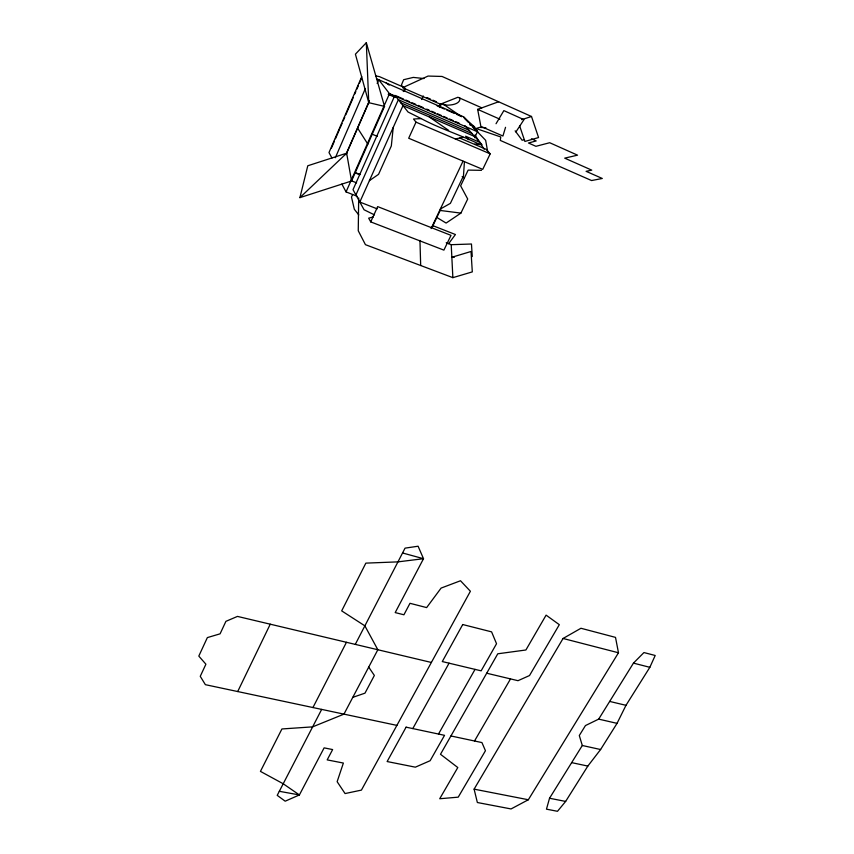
<?xml version="1.0" encoding="UTF-8"?>
<svg xmlns="http://www.w3.org/2000/svg" width="854" height="854" viewBox="0 0 854 854"><rect width="100%" height="100%" fill="white"/><g stroke="black" fill="none" stroke-linecap="round" stroke-linejoin="round"><path stroke-width="1.28" d="M358.68 197.904L358.253 230.772L365.437 244.671L452.866 277.657L472.305 271.892L471.024 251.492L451.851 257.257L454.403 257.171M464.448 161.534L463.466 175.892L450.4 203.348L440.365 209.016M393.235 127.449L391.324 145.938L378.546 174.355L369.419 180.632M299.914 197.637L307.782 165.772L346.66 153.197L351.538 181.005L299.914 197.637L346.66 153.197M549.538 798.244L546.464 809.165L557.491 811.3L565.636 801.426L587.84 766.07L600.597 749.524L617.047 723.359L625.982 705.319L649.841 667.316L655.199 655.488L643.937 652.552L633.454 663.12L598.686 719.121L585.46 725.558L579.3 735.529L582.3 745.499L549.538 798.244L565.636 801.426M505.547 127.31L502.921 136.021L480.877 126.413L477.653 109.365L498.597 101.765M361.754 76.657L328.993 152.567L331.971 158.054M331.448 148.03L334.458 141.07M335.451 138.754L339.454 129.477M339.988 128.26L342.102 123.36M343.159 120.905L344.749 117.233M345.806 114.788L353.204 97.644M354.794 93.972L355.83 91.57M356.855 89.179L358.413 85.581M359.449 83.18L361.52 78.387M335.334 157.734L365.224 88.88M345.923 154.478L369.408 100.729M346.041 154.627L369.238 101.541M377.158 83.414L378.749 79.785L389.499 93.641L477.429 131.74L474.6 137.707M357.207 196.281L346.051 191.904L389.499 93.641M351.538 181.005L384.535 106.398L366.323 42.7L355.413 54.176L368.747 102.672L384.535 106.398M355.915 194.958L398.359 99.704L469.156 130.32M403.291 91.538L404.903 87.93M404.262 91.325L405.351 88.891M421.63 99.534L423.253 95.958M370.721 221.891L377.66 206.604L450.997 235.352L443.899 250.126L370.721 221.891L368.672 218.154L373.326 216.948M479.916 144.518C460.68 134.953 440.013 128.73 421.161 118.589L413.549 119.016L416.005 122.143L408.692 138.241L482.723 169.37L490.196 153.837L486.161 149.333L459.772 138.028M439.266 106.601L440.365 104.209L457.904 97.26L481.827 107.85M439.703 107.519L441.369 103.889L447.154 105.17A30.466 11.251 16.8 0 0 459.826 98.007M352.563 194.723L351.485 197.05L354.335 209.283L358.765 214.909M431.099 228.584L463.017 161.203M432.786 225.979L441.262 208.088M437.536 217.877L446.108 223.065L460.893 213.116L467.704 199.014L460.637 185.852L468.141 170.106L481.496 170.33M237.7 691.548L270.248 624.189M312.948 707.539L346.457 642.293M321.67 709.396L277.219 795.352L285.183 801.191L299.391 794.946L324.125 747.869L332.633 749.566L327.178 759.889L343.372 763.049L337.138 781.688L345.069 793.558L361.423 790.11L470.394 591.256L460.509 580.752L441.102 588.086L426.637 607.589L409.984 603.308L403.921 614.784L395.199 612.585L423.509 558.708L418.097 546.218L405.052 548.14L355.285 644.386M412.802 728.579L449.065 663.184M438.497 734.045L475.037 669.376M474.514 740.994L510.521 678.898M474.109 789.149L563.064 638.472L580.955 628.266L615.51 637.383L618.477 652.776L528.338 799.75L511.055 808.941L477.354 802.514L474.109 789.149L528.338 799.75M496.035 123.723L503.871 110.614L523.95 119.667L515.933 131.911M448.628 243.678L455.428 234.53L433.672 225.979L431.345 227.057M352.787 697.355L364.978 693.16L374.362 675.45L368.704 667.113M521.634 119.667L531.508 116.496L538.564 137.547L524.9 141.454L519.574 125.698M524.537 139.576L522.146 140.259L515.133 130.833M455.289 138.924L463.199 137.345M446.215 242.739L451.222 244.692L471.461 244.009L472.262 256.563M485.894 127.716L479.628 127.395L476.073 128.516L500.754 136.96L500.295 140.419L591.576 180.546L602.294 178.475L586.1 171.323L591.747 170.149L564.707 158.15L577.539 155.161L549.698 142.725L535.938 146.312L528.477 143.002L536.184 140.931L531.423 138.807M474.877 144.059L482.03 144.721L465.024 125.719M424 78.547L413.293 77.404L403.643 79.71L401.391 85.122L402.907 87.055M439.778 210.404L460.893 213.116M279.311 791.295L299.391 794.946L283.208 783.759L260.438 771.386L281.916 728.964L312.639 726.861L343.959 714.136L377.842 649.745L364.871 625.843L341.685 610.877L365.854 563.128L397.953 561.868L423.509 558.708L402.554 552.976M375.76 75.931L379.422 76.625L403.696 87.257M450.923 735.967L481.934 742.574L485.446 750.719L458.224 797.156L439.714 798.746L457.797 767.532L440.493 754.274L497.775 653.79L525.904 649.99L546.101 615.136L559.317 624.68L529.512 675.546L518.004 680.691L486.695 673.219M396.896 725.388L205.376 684.673L200.252 676.325L205.91 664.209L198.801 656.096L207.362 637.596L220.086 633.828L225.915 621.338L237.476 616.407L431.366 662.458M571.657 762.633L587.84 766.07M582.3 745.499L600.597 749.524M598.686 719.121L617.047 723.359M609.671 701.422L625.982 705.319M633.454 663.12L649.841 667.316M563.064 638.472L618.477 652.776M354.89 172.914L359.683 174.515M377.158 208.846L359.822 202.056L403.003 105.618L474.707 136.523M350.503 180.429L356.598 182.852M355.328 172.604L360.249 174.579M372.355 134.27L377.265 136.309M416.005 122.143L490.196 153.837M469.625 124.705L474.44 126.766L478.048 132.402M479.937 142.383L465.622 136.224L468.654 139.693M388.581 93.545L394.484 96.107M388.207 94.335L395.551 97.516M400.782 102.779L472.048 133.555M396.128 95.84L403.472 99.032M405.917 100.089L409.589 101.679M412.044 102.747L415.717 104.337M418.161 105.394L423.061 107.519M426.733 109.109L429.178 110.177M431.601 111.223L435.177 112.771M437.568 113.806L441.144 115.365M443.536 116.4L447.122 117.948M449.503 118.984L453.09 120.542M455.481 121.578L459.057 123.125M376.539 78.76L464.01 117.009L477.429 131.74M437.131 105.853L444.368 109.013M446.781 110.07L454.018 113.23M456.431 114.276L460.05 115.856M441.337 103.729L444.977 105.32L461.566 116.72M426.872 97.548L430.501 99.128M432.914 100.185L436.543 101.775M440.365 104.209L402.629 87.706L428.067 76.059L442.052 76.454L531.508 116.496M477.653 109.365L499.985 119.229M374.5 214.898L364.06 209.764L353.012 189.673L394.9 95.317L408.052 112.023L421.161 118.589M462.174 176.575L464.384 178.038M429.37 116.987L448.628 130.374M386.147 82.945L389.221 85.122M463.669 117.436L474.44 126.766M464.565 118.375L468.163 122.111M472.657 126.798L485.638 140.302L487.73 151.948M474.984 134.985L484.186 149.247M357.623 128.132L367.85 144.123M341.867 184.058L346.051 191.904M451.222 244.692L452.866 277.657M366.323 42.7L368.747 102.672M419.954 240.422L420.68 265.509M406.098 727.16L387.129 761.544L415.354 767.17L430.138 760.711L444.539 735.326L406.098 727.16M462.719 624.53L442.287 661.562L481.144 670.838L496.537 643.724L491.594 631.864L462.719 624.53"/></g></svg>
